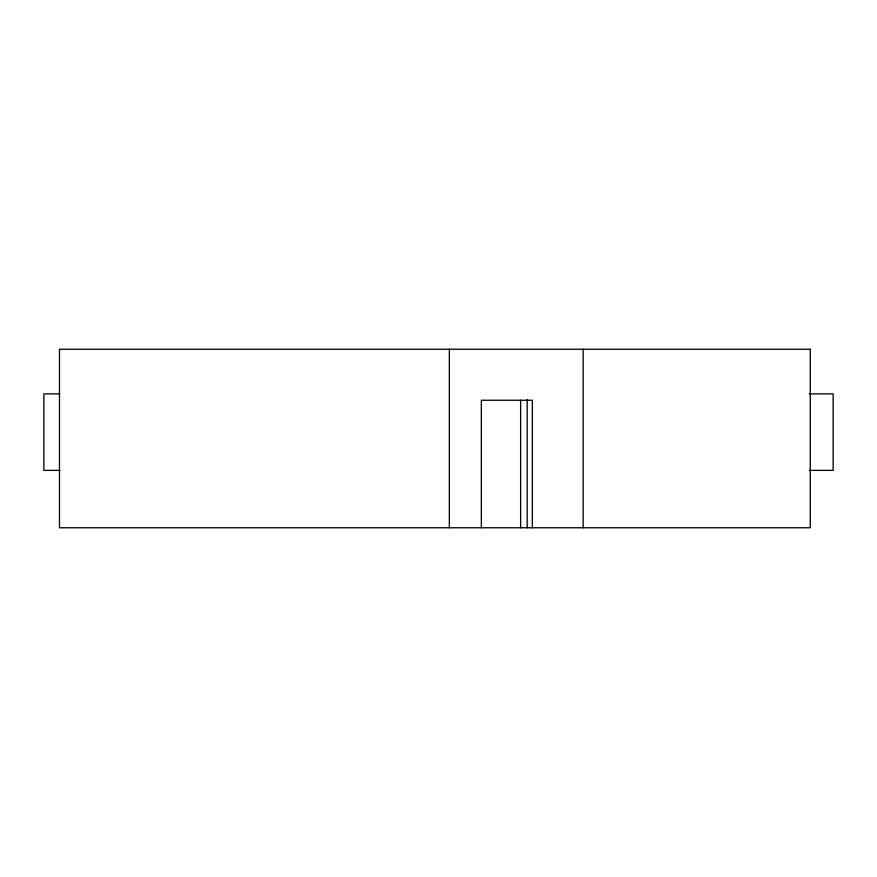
<?xml version="1.0" encoding="UTF-8"?>
<svg xmlns="http://www.w3.org/2000/svg" width="877" height="877" viewBox="0 0 877 877"><rect width="100%" height="100%" fill="white"/><g stroke="black" fill="none" stroke-linecap="round" stroke-linejoin="round"><path stroke-width="1.32" d="M59.768 393.872L43.85 393.872L43.85 470.379L59.998 470.379M809.285 393.872L833.15 393.872L833.15 470.379L809.285 470.379M583.161 349.243L583.161 527.757M532.35 527.757L532.35 400.252L481.341 400.252L481.341 527.757M527.187 399.66L527.187 527.757M520.62 400.252L520.62 527.757M449.342 349.243L449.342 527.757M810.26 349.243L59.472 349.243L59.472 527.757L810.26 527.757L810.26 349.243"/></g></svg>
